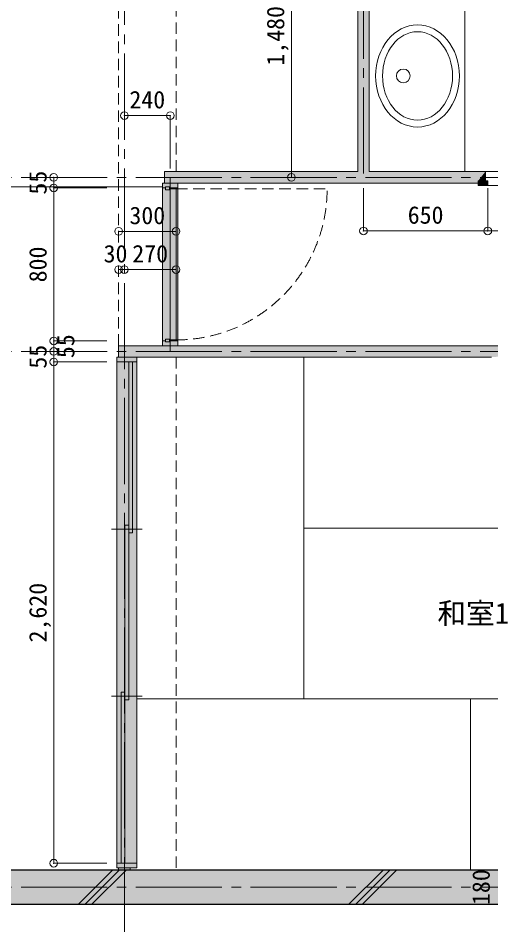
# Model space of a CAD drawing. Units: millimetres at full size, sheet at 1:50. Extents: x -9674 to 9699, y -6794 to 6791.
# Drawn here: x -3033 to -562, y -2790 to 1950 of the extents above; entities that cross this region are included whole.
import ezdxf
from ezdxf.enums import TextEntityAlignment as Align

# ---------------------------------------------------------------- set-up
doc = ezdxf.new("R2010")
doc.units = ezdxf.units.MM
doc.header["$LTSCALE"] = 50
doc.header["$PDMODE"] = 32
doc.header["$PDSIZE"] = 40
doc.linetypes.add('CHAIN2', pattern=[12, 9, -1, 1, -1])
doc.linetypes.add('DASHED1', pattern=[1.8, 1.2, -0.6])
for name, color, linetype, lineweight in [('1-0_芯', 7, 'CHAIN2', 9), ('1-1_躯体', 2, 'Continuous', 25), ('1-2_間仕切', 3, 'Continuous', 18), ('1-3_建具', 3, 'Continuous', 18), ('1-4_仕上げ', 4, 'Continuous', 9), ('1-5_設備', 7, 'Continuous', 9), ('1-8_ハッチ', 4, 'Continuous', 9), ('1-A_文字', 7, 'Continuous', 9), ('1-B_寸法', 7, 'Continuous', 9), ('1-C_梁', 7, 'DASHED1', 9)]:
    doc.layers.add(name, color=color, linetype=linetype, lineweight=lineweight)
doc.layers.add('4-0', color=1, linetype='Continuous')
doc.layers.add('4-2', color=4, linetype='Continuous')
doc.styles.add('ＭＳ ゴシック', font='')
doc.styles.get('ＭＳ ゴシック').set_extended_font_data('MS Gothic')

msp = doc.modelspace()

# ---------------------------------------------------------------- linework, layer by layer
at = {"layer": '1-0_芯'}
for p, q in [((-2477.5, -3485.53), (-2477.5, 4587.68)), ((-1227.5, 4587.68), (-1227.5, 1117.68)), ((-8417.5, 1117.68), (8192.5, 1117.68)), ((-2237.5, 207.68), (-2237.5, 1117.68)), ((-8417.5, 207.68), (2822.5, 207.68)), ((-8417.5, -2592.32), (8192.5, -2592.32))]:
    msp.add_line(p, q, dxfattribs=at)
at = {"layer": '1-1_躯体'}
msp.add_line((-6617.5, -2682.32), (5982.5, -2682.32), dxfattribs=at)
msp.add_lwpolyline([(-6617.5, -2502.32), (5982.5, -2502.32), (5982.5, -1752.29)], dxfattribs=at)
at = {"layer": '1-2_間仕切'}
for p, q in [((-1257.5, 3497.68), (-1257.5, 1147.68)), ((-1197.5, 2567.68), (-1197.5, 1147.68)), ((-2267.5, 1087.68), (-2267.5, 1147.68)), ((-2267.5, 1147.68), (-1257.5, 1147.68)), ((-1197.5, 1147.68), (-590, 1147.68)), ((-590, 1100.18), (-590, 1147.68)), ((-627.5, 1087.68), (-2267.5, 1087.68)), ((-2507.5, 237.68), (242.5, 237.68)), ((-2507.5, 177.68), (-2507.5, 237.68)), ((-2507.5, 177.68), (-557.5, 177.68)), ((-2507.5, -2502.32), (-2507.5, -2492.32)), ((-2447.5, -2502.32), (-2447.5, -2492.32))]:
    msp.add_line(p, q, dxfattribs=at)
at = {"layer": '1-3_建具', "color": 7, "lineweight": 9}
for p, q in [((185, 1147.68), (-590, 1147.68)), ((-2277.5, 262.68), (-2277.5, 1062.68)), ((-2197.5, 1062.68), (-2197.5, 262.68)), ((-577.5, 1075.18), (172.5, 1075.18)), ((-2517.5, -2467.32), (-2517.5, 152.68)), ((-2412.5, 152.68), (-2412.5, -2467.32)), ((-2545, -720.65), (-2385, -720.65)), ((-2545, -1593.98), (-2385, -1593.98))]:
    msp.add_line(p, q, dxfattribs=at)
at = {"layer": '1-3_建具'}
for p, q in [((-577.5, 1100.18), (-627.5, 1100.18)), ((-627.5, 1075.18), (-627.5, 1100.18)), ((-577.5, 1075.18), (-577.5, 1100.18)), ((-2197.5, 1087.68), (-2277.5, 1087.68)), ((-2277.5, 1087.68), (-2277.5, 1062.68)), ((-2262.5, 1062.68), (-2277.5, 1062.68)), ((-2262.5, 1052.68), (-2262.5, 1067.68)), ((-2262.5, 1067.68), (-2242.5, 1067.68)), ((-2242.5, 1052.68), (-2262.5, 1052.68)), ((-2242.5, 1067.68), (-2242.5, 1052.68)), ((-2242.5, 1062.68), (-2197.5, 1062.68)), ((-2237.5, 1057.68), (-2207.5, 1057.68)), ((-2237.5, 267.68), (-2237.5, 1057.68)), ((-2207.5, 1057.68), (-2207.5, 267.68)), ((-2197.5, 1087.68), (-2197.5, 1062.68)), ((-577.5, 1075.18), (-627.5, 1075.18)), ((-2277.5, 262.68), (-2277.5, 237.68)), ((-2262.5, 262.68), (-2277.5, 262.68)), ((-2242.5, 272.68), (-2262.5, 272.68)), ((-2262.5, 257.68), (-2262.5, 272.68)), ((-2242.5, 257.68), (-2262.5, 257.68)), ((-2242.5, 257.68), (-2242.5, 272.68)), ((-2242.5, 262.68), (-2197.5, 262.68)), ((-2207.5, 267.68), (-2237.5, 267.68)), ((-2517.5, 152.68), (-2517.5, 177.68)), ((-2412.5, 177.68), (-2517.5, 177.68)), ((-2412.5, 152.68), (-2517.5, 152.68)), ((-2455, -740.65), (-2455, 152.68)), ((-2435, 152.68), (-2435, -740.65)), ((-2412.5, 152.68), (-2412.5, 177.68)), ((-2455, -700.65), (-2475, -700.65)), ((-2475, -700.65), (-2475, -1613.98)), ((-2455, -1613.98), (-2455, -700.65)), ((-2435, -740.65), (-2455, -740.65)), ((-2495, -1573.98), (-2475, -1573.98)), ((-2495, -2467.32), (-2495, -1573.98)), ((-2475, -1573.98), (-2475, -2467.32)), ((-2455, -1613.98), (-2475, -1613.98)), ((-2517.5, -2492.32), (-2517.5, -2467.32)), ((-2412.5, -2467.32), (-2517.5, -2467.32)), ((-2412.5, -2492.32), (-2517.5, -2492.32)), ((-2412.5, -2492.32), (-2412.5, -2467.32))]:
    msp.add_line(p, q, dxfattribs=at)
at = {"layer": '1-3_建具', "color": 7, "linetype": 'DASHED1', "lineweight": 9}
msp.add_line((-2207.5, 1057.68), (-1417.5, 1057.68), dxfattribs=at)
at = {"layer": '1-3_建具'}
msp.add_lwpolyline([(-2197.5, 262.68), (-2197.5, 237.68), (-2277.5, 237.68)], dxfattribs=at)
at = {"layer": '1-3_建具', "color": 7, "linetype": 'DASHED1', "lineweight": 9}
msp.add_arc((-2207.5, 1057.68), 790, 270, 360, dxfattribs=at)
at = {"layer": '1-4_仕上げ'}
for p, q in [((-1540, 177.68), (-1540, -1608.98)), ((-1540, -715.65), (205, -715.65)), ((-2412.5, -1608.98), (1077.5, -1608.98)), ((-667.5, -1608.98), (-667.5, -2502.32))]:
    msp.add_line(p, q, dxfattribs=at)
at = {"layer": '1-5_設備'}
msp.add_line((-3110.93, 1067.68), (-2277.5, 1067.68), dxfattribs=at)
msp.add_lwpolyline([(-1197.5, 2147.68), (-697.5, 2147.68), (-697.5, 1147.68)], dxfattribs=at)
msp.add_circle((-1019.26, 1647.68), 36, dxfattribs=at)
for major_axis, ratio in [((0, -267), 0.8202), ((0, -231), 0.7922)]:
    msp.add_ellipse((-944.86, 1647.68), major_axis=major_axis, ratio=ratio, dxfattribs=at)
at = {"layer": '1-8_ハッチ'}
for p, q in [((-2717.67, -2682.32), (-2537.67, -2502.32)), ((-2682.32, -2682.32), (-2502.32, -2502.32)), ((-2646.96, -2682.32), (-2466.96, -2502.32)), ((-1303.46, -2682.32), (-1123.46, -2502.32)), ((-1268.1, -2682.32), (-1088.1, -2502.32)), ((-1232.75, -2682.32), (-1052.75, -2502.32))]:
    msp.add_line(p, q, dxfattribs=at)
at = {"layer": '1-B_寸法'}
for p, q in [((-1604.24, 2597.68), (-1604.24, 1117.68)), ((-2846.66, 1062.68), (-2846.66, 1117.68)), ((-2569.17, 1062.68), (-2846.66, 1062.68)), ((-2846.66, 262.68), (-2846.66, 1062.68)), ((-577.5, 1061.81), (-577.5, 837.68)), ((-2507.5, 835.37), (-2207.5, 835.37)), ((-577.5, 837.68), (172.5, 837.68)), ((-2507.5, 635.37), (-2477.5, 635.37)), ((-2477.5, 635.37), (-2207.5, 635.37)), ((-2569.17, 262.68), (-2846.66, 262.68)), ((-2846.66, 207.68), (-2846.66, 262.68)), ((-2846.66, 152.68), (-2846.66, 207.68)), ((-2569.17, -2467.32), (-2846.66, -2467.32))]:
    msp.add_line(p, q, dxfattribs=at)
for points in [[(-2237.5, 1163.56), (-2237.5, 1440.58), (-2477.5, 1440.58)], [(-1227.5, 1061.81), (-1227.5, 837.68), (-577.5, 837.68)], [(-2569.17, 152.68), (-2846.66, 152.68), (-2846.66, -2467.32)]]:
    msp.add_lwpolyline(points, dxfattribs=at)
at = {"layer": '1-B_寸法', "color": 3}
for p in [(-2477.5, 1440.58), (-2237.5, 1440.58), (-2846.66, 1117.68), (-1604.24, 1117.68), (-2846.66, 1062.68), (-2507.5, 835.37), (-2207.5, 835.37), (-1227.5, 837.68), (-577.5, 837.68), (-2507.5, 635.37), (-2477.5, 635.37), (-2207.5, 635.37), (-2846.66, 262.68), (-2846.66, 207.68), (-2846.66, 152.68), (-2846.66, -2467.32)]:
    msp.add_point(p, dxfattribs=at)
at = {"layer": '1-C_梁'}
for p, q in [((-2507.5, 237.68), (-2507.5, 3497.68)), ((-2207.5, 1147.68), (-2207.5, 3497.68)), ((-2207.5, 177.68), (-2207.5, -2502.32))]:
    msp.add_line(p, q, dxfattribs=at)
at = {"layer": '4-0'}
msp.add_solid([(-6617.5, -2682.32), (-6617.5, -2502.32), (5982.5, -2682.32), (5982.5, -2502.32)], dxfattribs=at)
at = {"layer": '4-2'}
for points in [[(-1257.5, 3497.68), (-1197.5, 3497.68), (-1257.5, 1147.68), (-1197.5, 1147.68)], [(-627.5, 1100.18), (-2267.5, 1087.68), (-2267.5, 1147.68)], [(-627.5, 1100.18), (-2267.5, 1147.68), (-590, 1147.68)], [(-590, 1147.68), (-590, 1100.18), (-627.5, 1100.18)], [(-627.5, 1100.18), (-627.5, 1087.68), (-2267.5, 1087.68)], [(-627.5, 1075.18), (-627.5, 1100.18), (-577.5, 1075.18), (-577.5, 1100.18)], [(-2277.5, 1087.68), (-2197.5, 1087.68), (-2277.5, 237.68), (-2197.5, 237.68)], [(-2507.5, 177.68), (-2507.5, 237.68), (242.5, 237.68)], [(242.5, 237.68), (-557.5, 177.68), (-2507.5, 177.68)], [(-2517.5, 177.68), (-2412.5, 177.68), (-2412.5, -2492.32)], [(-2517.5, 177.68), (-2412.5, -2492.32), (-2447.5, -2492.32)], [(-2517.5, 177.68), (-2447.5, -2492.32), (-2447.5, -2502.32)], [(-2507.5, -2492.32), (-2517.5, -2492.32), (-2517.5, 177.68)], [(-2507.5, -2492.32), (-2517.5, 177.68), (-2447.5, -2502.32)], [(-2447.5, -2502.32), (-2507.5, -2502.32), (-2507.5, -2492.32)]]:
    msp.add_solid(points, dxfattribs=at)

# ---------------------------------------------------------------- texts
at = {"layer": '1-A_文字', "style": 'ＭＳ ゴシック'}
msp.add_text('和室1', height=110, dxfattribs=at).set_placement((-841.04, -1248.88), align=Align.BOTTOM_LEFT)
at = {"layer": '1-B_寸法', "style": 'ＭＳ ゴシック'}
for s, p in [('1,480', (-1614.24, 1701.43)), ('55', (-2856.66, 1027.68)), ('800', (-2856.66, 568.93)), ('55', (-2711.66, 172.68)), ('55', (-2856.66, 117.68)), ('2,620', (-2856.66, -1313.57)), ('180', (-539.6, -2686.07))]:
    msp.add_text(s, height=91.64, rotation=90, dxfattribs=at).set_placement(p, align=Align.BOTTOM_LEFT)
for s, p in [('240', (-2451.25, 1450.58)), ('300', (-2451.25, 845.37)), ('650', (-996.25, 847.68)), ('30', (-2586.26, 645.37)), ('270', (-2436.25, 645.37))]:
    msp.add_text(s, height=91.64, dxfattribs=at).set_placement(p, align=Align.BOTTOM_LEFT)

doc.saveas('drawing.dxf')
